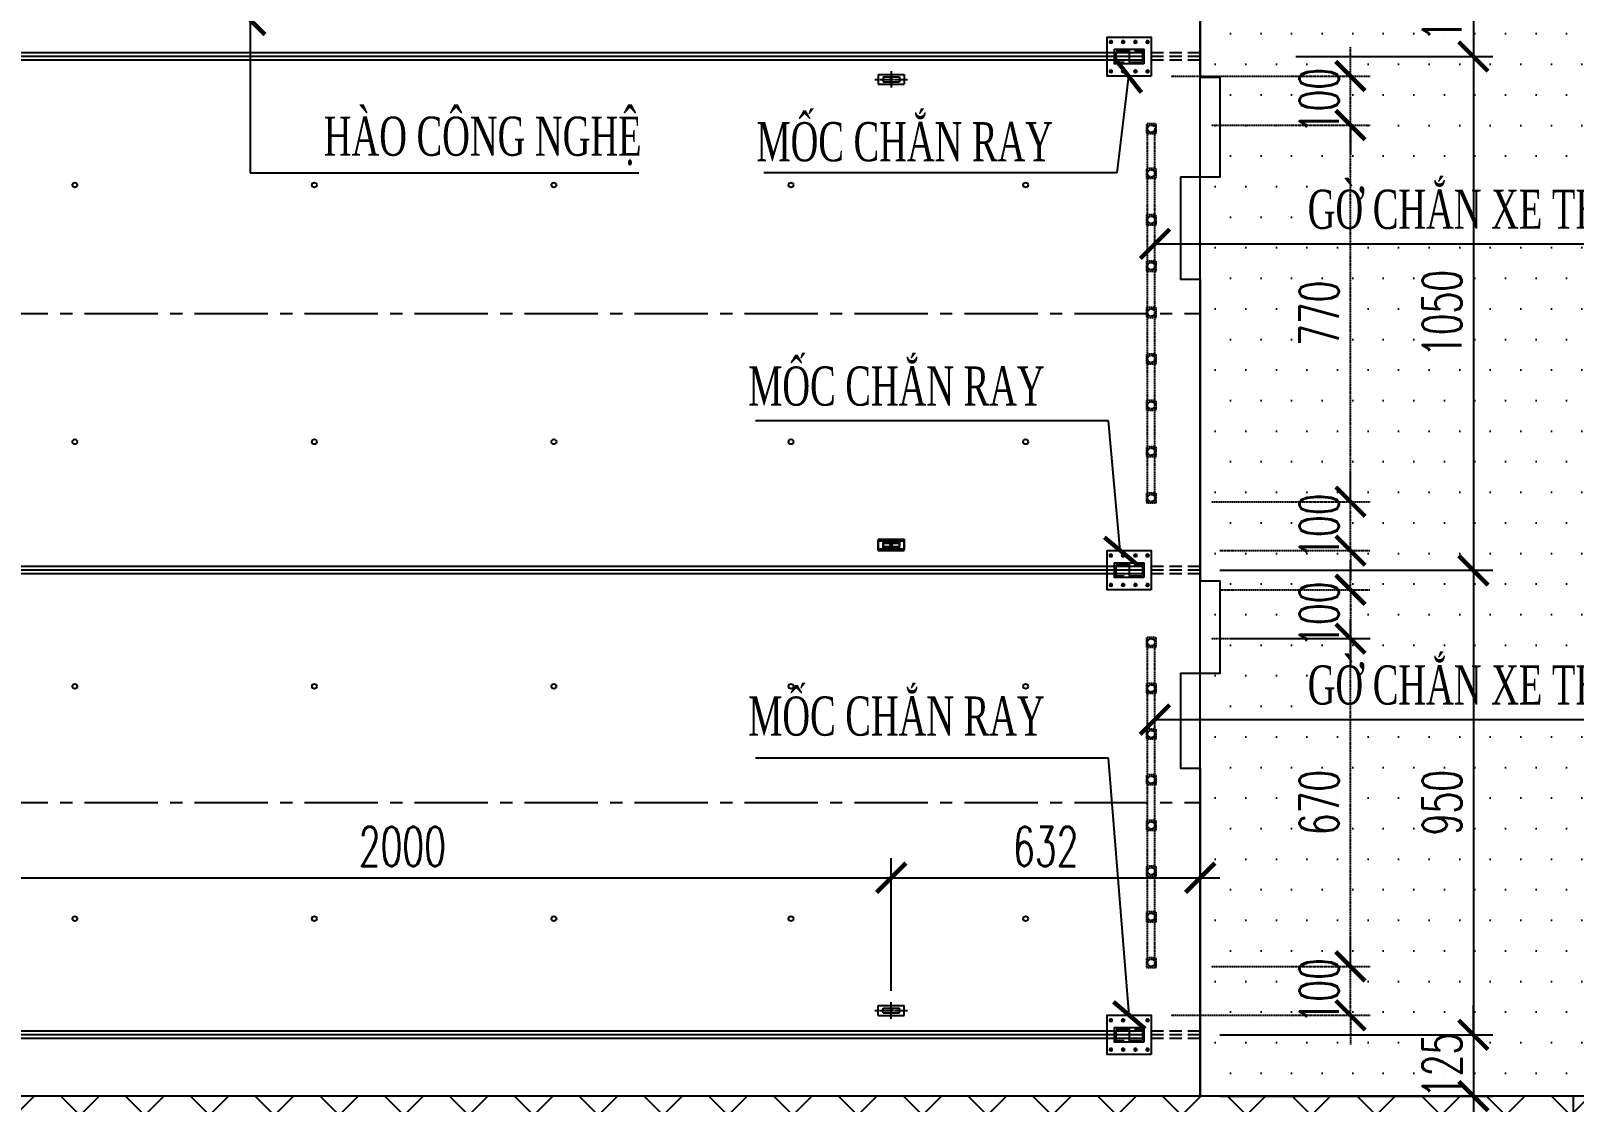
# Model space of a CAD drawing. Extents: x -64479 to 90650, y -38385 to 38270.
# Drawn here: x -30329 to -27172, y 22566 to 24756 of the extents above; entities that cross this region are included whole.
import ezdxf
from ezdxf.enums import TextEntityAlignment as Align

# ---------------------------------------------------------------- set-up
doc = ezdxf.new("R2010")
doc.units = 0
doc.header["$MEASUREMENT"] = 0
for name, pattern in [('CENTER', [2, 1.25, -0.25, 0.25, -0.25]), ('CENTER2', [1.125, 0.75, -0.125, 0.125, -0.125]), ('HIDDEN', [0.375, 0.25, -0.125])]:
    doc.linetypes.add(name, pattern=pattern)
doc.layers.get('0').update_dxf_attribs({"linetype": 'CONTINUOUS'})
for name, color, linetype in [('BORDER', 2, 'CONTINUOUS'), ('Bu long', 21, 'CONTINUOUS'), ('CENTER', 9, 'CENTER2'), ('COBAN', 2, 'CONTINUOUS'), ('Dam', 4, 'CONTINUOUS'), ('DIMENSION', 4, 'CONTINUOUS'), ('HAOCN', 11, 'CONTINUOUS'), ('HIDDEN', 4, 'HIDDEN'), ('MANH', 5, 'CONTINUOUS'), ('TEXT', 3, 'CONTINUOUS'), ('TIM', 8, 'CENTER')]:
    doc.layers.add(name, color=color, linetype=linetype)
doc.styles.add('DIM', font='romans.shx', dxfattribs={"width": 0.65})
doc.styles.add('THUONG', font='vntimeh.shx')
doc.dimstyles.new('400.Ph', dxfattribs={"dimscale": 400, "dimtxt": 0.2, "dimasz": 0.15, "dimexe": 0.1, "dimexo": 0.1, "dimgap": 0.06, "dimtad": 1, "dimdec": 0, "dimzin": 0, "dimdsep": 46, "dimtxsty": 'DIM', "dimblk": 'ARCHTICK', "dimcen": 0.15, "dimdle": 0.1, "dimclrd": 256, "dimclre": 7, "dimclrt": 6, "dimadec": 0, "dimazin": 0, "dimtfac": 1, "dimtdec": 0, "dimtix": 1, "dimtmove": 0, "dimatfit": 3, "dimldrblk": 'ARCHTICK', "dimfxl": 1, "dimtolj": 1, "dimtzin": 0, "dimarcsym": 0})

# ---------------------------------------------------------------- blocks, each defined once
blk = doc.blocks.new('Bulong M32 (mb)')
at = {"layer": 'Bu long'}
blk.add_lwpolyline([(28, 0), (14, 24), (-14, 24), (-28, 0), (-14, -24), (14, -24)], close=True, dxfattribs=at)
for radius in [23.9, 16, 14.5]:
    blk.add_circle((0, 0), radius, dxfattribs=at)
at = {"layer": 'TIM', "ltscale": 25}
for p, q in [((0, -39), (0, 39)), ((-39, 0), (39, 0))]:
    blk.add_line(p, q, dxfattribs=at)
blk = doc.blocks.new('_ArchTick')
at = {"color": 0, "linetype": 'ByBlock', "const_width": 0.15}
blk.add_lwpolyline([(-0.5, -0.5), (0.5, 0.5)], dxfattribs=at)
blk = doc.blocks.new('*D60')
at = {"layer": 'DIMENSION', "lineweight": -2}
blk.add_line((-27378.2, 24938.2), (-27378.2, 24663.2), dxfattribs=at)
at = {"layer": 'DIMENSION', "color": 7, "lineweight": -2}
for p, q in [((-27741.4, 24898.2), (-27338.2, 24898.2)), ((-27741.4, 24703.2), (-27338.2, 24703.2))]:
    blk.add_line(p, q, dxfattribs=at)
at = {"layer": 'DIMENSION', "lineweight": -2, "xscale": 60, "yscale": 60, "zscale": 60}
for p, rotation in [((-27378.2, 24898.2), 90), ((-27378.2, 24703.2), 270)]:
    blk.add_blockref('_ArchTick', p, dxfattribs=dict(at, rotation=rotation))
at = {"layer": 'DIMENSION', "color": 6, "insert": (-27442.2, 24800.7), "char_height": 80, "attachment_point": 5, "rotation": 90, "style": 'DIM'}
blk.add_mtext('\\A1;195', dxfattribs=at)
blk = doc.blocks.new('*D61')
at = {"layer": 'DIMENSION', "lineweight": -2}
blk.add_line((-27378.2, 24743.2), (-27378.2, 23612.9), dxfattribs=at)
at = {"layer": 'DIMENSION', "color": 7, "lineweight": -2}
for p, q in [((-27741.4, 24703.2), (-27338.2, 24703.2)), ((-27897.1, 23652.9), (-27338.2, 23652.9))]:
    blk.add_line(p, q, dxfattribs=at)
at = {"layer": 'DIMENSION', "lineweight": -2, "xscale": 60, "yscale": 60, "zscale": 60}
for p, rotation in [((-27378.2, 24703.2), 90), ((-27378.2, 23652.9), 270)]:
    blk.add_blockref('_ArchTick', p, dxfattribs=dict(at, rotation=rotation))
at = {"layer": 'DIMENSION', "color": 6, "insert": (-27442.2, 24178), "char_height": 80, "attachment_point": 5, "rotation": 90, "style": 'DIM'}
blk.add_mtext('\\A1;1050', dxfattribs=at)
blk = doc.blocks.new('*D62')
at = {"layer": 'DIMENSION', "lineweight": -2}
blk.add_line((-27378.2, 23692.9), (-27378.2, 22663.2), dxfattribs=at)
at = {"layer": 'DIMENSION', "color": 7, "lineweight": -2}
for p, q in [((-27741.4, 23652.9), (-27338.2, 23652.9)), ((-27897.1, 22703.2), (-27338.2, 22703.2))]:
    blk.add_line(p, q, dxfattribs=at)
at = {"layer": 'DIMENSION', "lineweight": -2, "xscale": 60, "yscale": 60, "zscale": 60}
for p, rotation in [((-27378.2, 23652.9), 90), ((-27378.2, 22703.2), 270)]:
    blk.add_blockref('_ArchTick', p, dxfattribs=dict(at, rotation=rotation))
at = {"layer": 'DIMENSION', "color": 6, "insert": (-27442.2, 23178), "char_height": 80, "attachment_point": 5, "rotation": 90, "style": 'DIM'}
blk.add_mtext('\\A1;950', dxfattribs=at)
blk = doc.blocks.new('A$C0CED391A')
at = {"layer": 'COBAN'}
for p, q in [((0, 30), (80, 30)), ((0, 30), (0, 0)), ((15, 22.5), (65, 22.5)), ((15, 22.5), (15, 7.5)), ((15, 7.5), (65, 7.5)), ((65, 22.5), (65, 7.5)), ((80, 30), (80, 0)), ((0, 0), (80, 0)), ((0, -1395), (80, -1395)), ((0, -1395), (0, -1425)), ((15, -1402.5), (65, -1402.5)), ((15, -1402.5), (15, -1417.5)), ((15, -1417.5), (65, -1417.5)), ((65, -1402.5), (65, -1417.5)), ((80, -1395), (80, -1425)), ((0, -1425), (80, -1425))]:
    blk.add_line(p, q, dxfattribs=at)
for centre in [(40, 15), (40, -1410)]:
    blk.add_circle(centre, 3, dxfattribs=at)
blk = doc.blocks.new('CDCQC')
at = {"layer": 'TIM'}
for p, q in [((-46167.7, 21315.9), (-46100.4, 21315.9)), ((-46167.7, 21315.9), (-46100.4, 21315.9)), ((-46134.1, 21332.8), (-46134.1, 21298.9)), ((-46134.1, 21332.8), (-46134.1, 21298.9)), ((-46134.1, 19395.4), (-46134.1, 19429.3)), ((-46167.7, 19412.4), (-46100.4, 19412.4))]:
    blk.add_line(p, q, dxfattribs=at)
at = {"layer": 'COBAN', "xscale": 0.6666666666569654, "yscale": 0.6666666666569654, "zscale": 0.6666666666666666}
blk.add_blockref('A$C0CED391A', (-46160.7, 21305.9), dxfattribs=at)
blk.add_blockref('A$C0CED391A', (-46160.7, 21305.9), dxfattribs=at)
at = {"layer": 'COBAN', "xscale": -0.6666666666569654, "yscale": 0.6666666666569654, "zscale": 0.6666666666666666, "rotation": 180}
blk.add_blockref('A$C0CED391A', (-46160.7, 19422.4), dxfattribs=at)
blk = doc.blocks.new('*D311')
at = {"layer": 'DIMENSION', "color": 7, "lineweight": -2}
for p, q in [((-30569.1, 22803), (-30569.1, 23064.4)), ((-28569.1, 22798), (-28569.1, 23064.4))]:
    blk.add_line(p, q, dxfattribs=at)
at = {"layer": 'DIMENSION', "lineweight": -2}
blk.add_line((-30609.1, 23024.4), (-28529.1, 23024.4), dxfattribs=at)
at = {"layer": 'DIMENSION', "lineweight": -2, "xscale": 60, "yscale": 60, "zscale": 60, "rotation": 180}
blk.add_blockref('_ArchTick', (-30569.1, 23024.4), dxfattribs=at)
at = {"layer": 'DIMENSION', "lineweight": -2, "xscale": 60, "yscale": 60, "zscale": 60}
blk.add_blockref('_ArchTick', (-28569.1, 23024.4), dxfattribs=at)
at = {"layer": 'DIMENSION', "color": 6, "insert": (-29569.1, 23088.4), "char_height": 80, "attachment_point": 5, "style": 'DIM'}
blk.add_mtext('\\A1;2000', dxfattribs=at)
blk = doc.blocks.new('*D313')
at = {"layer": 'DIMENSION', "color": 7, "lineweight": -2}
for p, q in [((-28569.1, 22793), (-28569.1, 23064.4)), ((-27937.1, 22793), (-27937.1, 23064.4))]:
    blk.add_line(p, q, dxfattribs=at)
at = {"layer": 'DIMENSION', "lineweight": -2}
blk.add_line((-28609.1, 23024.4), (-27897.1, 23024.4), dxfattribs=at)
at = {"layer": 'DIMENSION', "lineweight": -2, "xscale": 60, "yscale": 60, "zscale": 60, "rotation": 180}
blk.add_blockref('_ArchTick', (-28569.1, 23024.4), dxfattribs=at)
at = {"layer": 'DIMENSION', "lineweight": -2, "xscale": 60, "yscale": 60, "zscale": 60}
blk.add_blockref('_ArchTick', (-27937.1, 23024.4), dxfattribs=at)
at = {"layer": 'DIMENSION', "color": 6, "insert": (-28253.1, 23088.4), "char_height": 80, "attachment_point": 5, "style": 'DIM'}
blk.add_mtext('\\A1;632', dxfattribs=at)
blk = doc.blocks.new('lokhi')
at = {"layer": 'MANH'}
blk.add_circle((-15085, 0), 5, dxfattribs=at)
blk = doc.blocks.new('*D405')
at = {"layer": 'DIMENSION', "lineweight": -2}
for p, q in [((-27378.2, 22703.2), (-27378.2, 22763.2)), ((-27378.2, 22703.2), (-27378.2, 22578.2)), ((-27378.2, 22578.2), (-27378.2, 22518.2))]:
    blk.add_line(p, q, dxfattribs=at)
at = {"layer": 'DIMENSION', "color": 7, "lineweight": -2}
for p, q in [((-27897.1, 22703.2), (-27338.2, 22703.2)), ((-27897.1, 22578.2), (-27338.2, 22578.2))]:
    blk.add_line(p, q, dxfattribs=at)
at = {"layer": 'DIMENSION', "lineweight": -2, "xscale": 60, "yscale": 60, "zscale": 60}
for p, rotation in [((-27378.2, 22703.2), 270), ((-27378.2, 22578.2), 90)]:
    blk.add_blockref('_ArchTick', p, dxfattribs=dict(at, rotation=rotation))
at = {"layer": 'DIMENSION', "color": 6, "insert": (-27442.2, 22640.7), "char_height": 80, "attachment_point": 5, "rotation": 90, "style": 'DIM'}
blk.add_mtext('\\A1;125', dxfattribs=at)
blk = doc.blocks.new('*D413')
at = {"layer": 'HIDDEN', "lineweight": -2}
for p, q in [((-27629.6, 22843.2), (-27629.6, 22903.2)), ((-27629.6, 22743.2), (-27629.6, 22843.2)), ((-27629.6, 22743.2), (-27629.6, 22683.2))]:
    blk.add_line(p, q, dxfattribs=at)
at = {"layer": 'HIDDEN', "color": 7, "lineweight": -2}
for p, q in [((-27914.6, 22843.2), (-27589.6, 22843.2)), ((-27997.1, 22743.2), (-27589.6, 22743.2))]:
    blk.add_line(p, q, dxfattribs=at)
at = {"layer": 'HIDDEN', "lineweight": -2, "xscale": 60, "yscale": 60, "zscale": 60}
for p, rotation in [((-27629.6, 22843.2), 270), ((-27629.6, 22743.2), 90)]:
    blk.add_blockref('_ArchTick', p, dxfattribs=dict(at, rotation=rotation))
at = {"layer": 'HIDDEN', "color": 6, "insert": (-27693.6, 22793.2), "char_height": 80, "attachment_point": 5, "rotation": 90, "style": 'DIM'}
blk.add_mtext('\\A1;100', dxfattribs=at)
blk = doc.blocks.new('*D414')
at = {"layer": 'HIDDEN', "lineweight": -2}
for p, q in [((-27629.6, 23613.2), (-27629.6, 23673.2)), ((-27629.6, 23613.2), (-27629.6, 23513.2)), ((-27629.6, 23513.2), (-27629.6, 23453.2))]:
    blk.add_line(p, q, dxfattribs=at)
at = {"layer": 'HIDDEN', "color": 7, "lineweight": -2}
for p, q in [((-27897.1, 23613.2), (-27589.6, 23613.2)), ((-27914.6, 23513.2), (-27589.6, 23513.2))]:
    blk.add_line(p, q, dxfattribs=at)
at = {"layer": 'HIDDEN', "lineweight": -2, "xscale": 60, "yscale": 60, "zscale": 60}
for p, rotation in [((-27629.6, 23613.2), 270), ((-27629.6, 23513.2), 90)]:
    blk.add_blockref('_ArchTick', p, dxfattribs=dict(at, rotation=rotation))
at = {"layer": 'HIDDEN', "color": 6, "insert": (-27693.6, 23563.2), "char_height": 80, "attachment_point": 5, "rotation": 90, "style": 'DIM'}
blk.add_mtext('\\A1;100', dxfattribs=at)
blk = doc.blocks.new('*D415')
at = {"layer": 'HIDDEN', "lineweight": -2}
blk.add_line((-27629.6, 22803.2), (-27629.6, 23553.2), dxfattribs=at)
at = {"layer": 'HIDDEN', "color": 7, "lineweight": -2}
for p, q in [((-27874.6, 23513.2), (-27589.6, 23513.2)), ((-27914.6, 22843.2), (-27589.6, 22843.2))]:
    blk.add_line(p, q, dxfattribs=at)
at = {"layer": 'HIDDEN', "lineweight": -2, "xscale": 60, "yscale": 60, "zscale": 60}
for p, rotation in [((-27629.6, 23513.2), 90), ((-27629.6, 22843.2), 270)]:
    blk.add_blockref('_ArchTick', p, dxfattribs=dict(at, rotation=rotation))
at = {"layer": 'HIDDEN', "color": 6, "insert": (-27693.6, 23178.2), "char_height": 80, "attachment_point": 5, "rotation": 90, "style": 'DIM'}
blk.add_mtext('\\A1;670', dxfattribs=at)
blk = doc.blocks.new('*D416')
at = {"layer": 'HIDDEN', "lineweight": -2}
for p, q in [((-27629.6, 23793.2), (-27629.6, 23853.2)), ((-27629.6, 23693.2), (-27629.6, 23793.2)), ((-27629.6, 23693.2), (-27629.6, 23633.2))]:
    blk.add_line(p, q, dxfattribs=at)
at = {"layer": 'HIDDEN', "color": 7, "lineweight": -2}
for p, q in [((-27914.6, 23793.2), (-27589.6, 23793.2)), ((-27897.1, 23693.2), (-27589.6, 23693.2))]:
    blk.add_line(p, q, dxfattribs=at)
at = {"layer": 'HIDDEN', "lineweight": -2, "xscale": 60, "yscale": 60, "zscale": 60}
for p, rotation in [((-27629.6, 23793.2), 270), ((-27629.6, 23693.2), 90)]:
    blk.add_blockref('_ArchTick', p, dxfattribs=dict(at, rotation=rotation))
at = {"layer": 'HIDDEN', "color": 6, "insert": (-27693.6, 23743.2), "char_height": 80, "attachment_point": 5, "rotation": 90, "style": 'DIM'}
blk.add_mtext('\\A1;100', dxfattribs=at)
blk = doc.blocks.new('*D417')
at = {"layer": 'HIDDEN', "lineweight": -2}
blk.add_line((-27629.6, 23753.2), (-27629.6, 24603.2), dxfattribs=at)
at = {"layer": 'HIDDEN', "color": 7, "lineweight": -2}
for p, q in [((-27914.6, 24563.2), (-27589.6, 24563.2)), ((-27914.6, 23793.2), (-27589.6, 23793.2))]:
    blk.add_line(p, q, dxfattribs=at)
at = {"layer": 'HIDDEN', "lineweight": -2, "xscale": 60, "yscale": 60, "zscale": 60}
for p, rotation in [((-27629.6, 24563.2), 90), ((-27629.6, 23793.2), 270)]:
    blk.add_blockref('_ArchTick', p, dxfattribs=dict(at, rotation=rotation))
at = {"layer": 'HIDDEN', "color": 6, "insert": (-27693.6, 24178.2), "char_height": 80, "attachment_point": 5, "rotation": 90, "style": 'DIM'}
blk.add_mtext('\\A1;770', dxfattribs=at)
blk = doc.blocks.new('*D418')
at = {"layer": 'HIDDEN', "lineweight": -2}
for p, q in [((-27629.6, 24663.2), (-27629.6, 24723.2)), ((-27629.6, 24563.2), (-27629.6, 24663.2)), ((-27629.6, 24563.2), (-27629.6, 24503.2))]:
    blk.add_line(p, q, dxfattribs=at)
at = {"layer": 'HIDDEN', "color": 7, "lineweight": -2}
for p, q in [((-27997.1, 24663.2), (-27589.6, 24663.2)), ((-27914.6, 24563.2), (-27589.6, 24563.2))]:
    blk.add_line(p, q, dxfattribs=at)
at = {"layer": 'HIDDEN', "lineweight": -2, "xscale": 60, "yscale": 60, "zscale": 60}
for p, rotation in [((-27629.6, 24663.2), 270), ((-27629.6, 24563.2), 90)]:
    blk.add_blockref('_ArchTick', p, dxfattribs=dict(at, rotation=rotation))
at = {"layer": 'HIDDEN', "color": 6, "insert": (-27693.6, 24613.2), "char_height": 80, "attachment_point": 5, "rotation": 90, "style": 'DIM'}
blk.add_mtext('\\A1;100', dxfattribs=at)

msp = doc.modelspace()

# ---------------------------------------------------------------- hatches: boundary and pattern name
at = {"layer": 'Dam'}
h = msp.add_hatch(dxfattribs=at)
h.set_pattern_fill('ANSI37', color=8, scale=750, style=0)
h.paths.add_polyline_path([(-22738.1, 22578.2), (-35456.2, 22578.2), (-35456.2, 22278.2), (-22738.1, 22278.2)])
h.paths.add_polyline_path([(-15077.1, 22278.2), (-15077.1, 22578.2), (-22738.1, 22578.2), (-22738.1, 22278.2)])
at = {"layer": 'DIMENSION'}
h = msp.add_hatch(dxfattribs=at)
h.set_pattern_fill('DOTS', color=8, scale=1000, style=0)
h.paths.add_polyline_path([(-24569.1, 24978.2), (-27937.1, 24978.2), (-27937.1, 24828.2), (-27934.1, 24828.2), (-27934.1, 24768.2), (-27937.1, 24768.2), (-27937.1, 22578.2), (-24569.1, 22578.2)])

# ---------------------------------------------------------------- linework, layer by layer
at = {"color": 1}
for p, q in [((-28082.1, 24718.2), (-28082.1, 24688.2)), ((-28082.1, 23668.2), (-28082.1, 23638.2)), ((-28082.1, 22718.2), (-28082.1, 22688.2))]:
    msp.add_line(p, q, dxfattribs=at)
for points in [[(-28037.1, 24663.2), (-28127.1, 24663.2), (-28127.1, 24743.2), (-28037.1, 24743.2)], [(-28052.1, 24688.2), (-28112.1, 24688.2), (-28112.1, 24718.2), (-28052.1, 24718.2)], [(-28037.1, 23613.2), (-28127.1, 23613.2), (-28127.1, 23693.2), (-28037.1, 23693.2)], [(-28052.1, 23638.2), (-28112.1, 23638.2), (-28112.1, 23668.2), (-28052.1, 23668.2)], [(-28037.1, 22663.2), (-28127.1, 22663.2), (-28127.1, 22743.2), (-28037.1, 22743.2)], [(-28052.1, 22688.2), (-28112.1, 22688.2), (-28112.1, 22718.2), (-28052.1, 22718.2)]]:
    msp.add_lwpolyline(points, close=True, dxfattribs=at)
at = {"layer": 'BORDER', "color": 1}
msp.add_line((-27937.1, 22578.2), (-27937.1, 24978.2), dxfattribs=at)
at = {"layer": 'BORDER'}
for p, q in [((-27173.1, 22578.2), (-33673.1, 22578.2)), ((-24134.1, 22578.2), (-30633.1, 22578.2)), ((-27173.1, 21318.2), (-27173.1, 22578.2))]:
    msp.add_line(p, q, dxfattribs=at)
msp.add_lwpolyline([(-27937.1, 24978.2), (-27937.1, 24661.2), (-27897.1, 24661.2), (-27897.1, 24456.7), (-27937.1, 24456.7), (-27937.1, 24456.7), (-27977.1, 24456.7), (-27977.1, 24248.2), (-27937.1, 24248.2), (-27937.1, 23631.2), (-27897.1, 23631.2), (-27897.1, 23441.7), (-27937.1, 23441.7), (-27937.1, 23441.7), (-27977.1, 23441.7), (-27977.1, 23248.2), (-27937.1, 23248.2), (-27937.1, 22578.2)], dxfattribs=at)
at = {"layer": 'CENTER', "color": 1}
for p, q in [((-28052.1, 24703.2), (-50379.1, 24703.2)), ((-28052.1, 23653.2), (-50379.1, 23653.2)), ((-28052.1, 22703.2), (-50379.1, 22703.2))]:
    msp.add_line(p, q, dxfattribs=at)
at = {"layer": 'CENTER', "ltscale": 200}
for p, q in [((-50469.1, 24178.2), (-27937.1, 24178.2)), ((-50469.1, 23178.2), (-27937.1, 23178.2))]:
    msp.add_line(p, q, dxfattribs=at)
at = {"layer": 'Dam'}
for p, q in [((-28029.6, 24320.3), (-26609, 24320.3)), ((-28029.6, 23347.7), (-26609, 23347.7))]:
    msp.add_line(p, q, dxfattribs=at)
at = {"layer": 'HAOCN'}
for p, q in [((-28052.1, 24710.7), (-50379.1, 24710.7)), ((-28052.1, 24695.7), (-50379.1, 24695.7)), ((-28052.1, 23660.7), (-50379.1, 23660.7)), ((-28052.1, 23645.7), (-50379.1, 23645.7)), ((-28052.1, 22710.7), (-50379.1, 22710.7)), ((-28052.1, 22695.7), (-50379.1, 22695.7))]:
    msp.add_line(p, q, dxfattribs=at)
at = {"layer": 'HIDDEN', "ltscale": 100}
for p, q in [((-28109.1, 24688.2), (-28109.1, 24718.2)), ((-28109.1, 24715.2), (-28055.1, 24715.2)), ((-28055.1, 24691.2), (-28109.1, 24691.2)), ((-28055.1, 24718.2), (-28055.1, 24688.2)), ((-27937.1, 24710.7), (-28037.1, 24710.7)), ((-27937.1, 24703.2), (-28037.1, 24703.2)), ((-27937.1, 24695.7), (-28037.1, 24695.7)), ((-28109.1, 23638.2), (-28109.1, 23668.2)), ((-28109.1, 23665.2), (-28055.1, 23665.2)), ((-28055.1, 23668.2), (-28055.1, 23638.2)), ((-27937.1, 23660.4), (-28037.1, 23660.4)), ((-27937.1, 23652.9), (-28037.1, 23652.9)), ((-28055.1, 23641.2), (-28109.1, 23641.2)), ((-27937.1, 23645.4), (-28037.1, 23645.4)), ((-28109.1, 22688.2), (-28109.1, 22718.2)), ((-28109.1, 22715.2), (-28055.1, 22715.2)), ((-28055.1, 22718.2), (-28055.1, 22688.2)), ((-27937.1, 22710.7), (-28037.1, 22710.7)), ((-27937.1, 22703.2), (-28037.1, 22703.2)), ((-28055.1, 22691.2), (-28109.1, 22691.2)), ((-27937.1, 22695.7), (-28037.1, 22695.7))]:
    msp.add_line(p, q, dxfattribs=at)
at = {"layer": 'HIDDEN'}
for p, q in [((-28045.4, 24563.2), (-28043.8, 24563.2)), ((-28044.6, 24562.4), (-28044.6, 24564)), ((-28028.8, 24563.2), (-28030.4, 24563.2)), ((-28029.6, 24562.4), (-28029.6, 24564)), ((-28045.4, 24548.2), (-28043.8, 24548.2)), ((-28044.6, 23800.7), (-28044.6, 24555.7)), ((-28044.6, 24549), (-28044.6, 24547.4)), ((-28028.8, 24548.2), (-28030.4, 24548.2)), ((-28029.6, 23800.7), (-28029.6, 24555.7)), ((-28029.6, 24549), (-28029.6, 24547.4)), ((-28045.4, 24471.8), (-28043.8, 24471.8)), ((-28044.6, 24471), (-28044.6, 24472.6)), ((-28028.8, 24471.8), (-28030.4, 24471.8)), ((-28029.6, 24471), (-28029.6, 24472.6)), ((-28045.4, 24456.8), (-28043.8, 24456.8)), ((-28044.6, 24457.6), (-28044.6, 24456)), ((-28028.8, 24456.8), (-28030.4, 24456.8)), ((-28029.6, 24457.6), (-28029.6, 24456)), ((-28045.4, 24377), (-28043.8, 24377)), ((-28044.6, 24376.2), (-28044.6, 24377.8)), ((-28028.8, 24377), (-28030.4, 24377)), ((-28029.6, 24376.2), (-28029.6, 24377.8)), ((-28045.4, 24362), (-28043.8, 24362)), ((-28044.6, 24362.8), (-28044.6, 24361.2)), ((-28028.8, 24362), (-28030.4, 24362)), ((-28029.6, 24362.8), (-28029.6, 24361.2)), ((-28045.4, 24282.2), (-28043.8, 24282.2)), ((-28044.6, 24281.4), (-28044.6, 24283)), ((-28028.8, 24282.2), (-28030.4, 24282.2)), ((-28029.6, 24281.4), (-28029.6, 24283)), ((-28045.4, 24267.2), (-28043.8, 24267.2)), ((-28044.6, 24268), (-28044.6, 24266.4)), ((-28028.8, 24267.2), (-28030.4, 24267.2)), ((-28029.6, 24268), (-28029.6, 24266.4)), ((-28045.4, 24187.4), (-28043.8, 24187.4)), ((-28044.6, 24186.6), (-28044.6, 24188.2)), ((-28028.8, 24187.4), (-28030.4, 24187.4)), ((-28029.6, 24186.6), (-28029.6, 24188.2)), ((-28045.4, 24172.4), (-28043.8, 24172.4)), ((-28044.6, 24173.2), (-28044.6, 24171.6)), ((-28028.8, 24172.4), (-28030.4, 24172.4)), ((-28029.6, 24173.2), (-28029.6, 24171.6)), ((-28045.4, 24092.6), (-28043.8, 24092.6)), ((-28044.6, 24091.8), (-28044.6, 24093.4)), ((-28028.8, 24092.6), (-28030.4, 24092.6)), ((-28029.6, 24091.8), (-28029.6, 24093.4)), ((-28045.4, 24077.6), (-28043.8, 24077.6)), ((-28044.6, 24078.4), (-28044.6, 24076.8)), ((-28028.8, 24077.6), (-28030.4, 24077.6)), ((-28029.6, 24078.4), (-28029.6, 24076.8)), ((-28045.4, 23997.8), (-28043.8, 23997.8)), ((-28044.6, 23997), (-28044.6, 23998.6)), ((-28028.8, 23997.8), (-28030.4, 23997.8)), ((-28029.6, 23997), (-28029.6, 23998.6)), ((-28045.4, 23982.8), (-28043.8, 23982.8)), ((-28044.6, 23983.6), (-28044.6, 23982)), ((-28028.8, 23982.8), (-28030.4, 23982.8)), ((-28029.6, 23983.6), (-28029.6, 23982)), ((-28045.4, 23903), (-28043.8, 23903)), ((-28044.6, 23902.2), (-28044.6, 23903.8)), ((-28028.8, 23903), (-28030.4, 23903)), ((-28029.6, 23902.2), (-28029.6, 23903.8)), ((-28045.4, 23888), (-28043.8, 23888)), ((-28044.6, 23888.8), (-28044.6, 23887.2)), ((-28028.8, 23888), (-28030.4, 23888)), ((-28029.6, 23888.8), (-28029.6, 23887.2)), ((-28045.4, 23808.2), (-28043.8, 23808.2)), ((-28044.6, 23807.4), (-28044.6, 23809)), ((-28028.8, 23808.2), (-28030.4, 23808.2)), ((-28029.6, 23807.4), (-28029.6, 23809)), ((-28045.4, 23793.2), (-28043.8, 23793.2)), ((-28044.6, 23794), (-28044.6, 23792.4)), ((-28028.8, 23793.2), (-28030.4, 23793.2)), ((-28029.6, 23794), (-28029.6, 23792.4)), ((-28045.4, 23513.2), (-28043.8, 23513.2)), ((-28045.4, 23498.2), (-28043.8, 23498.2)), ((-28044.6, 23512.4), (-28044.6, 23514)), ((-28044.6, 22850.7), (-28044.6, 23505.7)), ((-28044.6, 23499), (-28044.6, 23497.4)), ((-28028.8, 23513.2), (-28030.4, 23513.2)), ((-28028.8, 23498.2), (-28030.4, 23498.2)), ((-28029.6, 23512.4), (-28029.6, 23514)), ((-28029.6, 22850.7), (-28029.6, 23505.7)), ((-28029.6, 23499), (-28029.6, 23497.4)), ((-28045.4, 23419.1), (-28043.8, 23419.1)), ((-28045.4, 23404.1), (-28043.8, 23404.1)), ((-28044.6, 23418.3), (-28044.6, 23419.9)), ((-28044.6, 23404.9), (-28044.6, 23403.3)), ((-28028.8, 23419.1), (-28030.4, 23419.1)), ((-28028.8, 23404.1), (-28030.4, 23404.1)), ((-28029.6, 23418.3), (-28029.6, 23419.9)), ((-28029.6, 23404.9), (-28029.6, 23403.3)), ((-28045.4, 23325.7), (-28043.8, 23325.7)), ((-28045.4, 23310.7), (-28043.8, 23310.7)), ((-28044.6, 23324.9), (-28044.6, 23326.5)), ((-28044.6, 23311.5), (-28044.6, 23309.9)), ((-28028.8, 23325.7), (-28030.4, 23325.7)), ((-28028.8, 23310.7), (-28030.4, 23310.7)), ((-28029.6, 23324.9), (-28029.6, 23326.5)), ((-28029.6, 23311.5), (-28029.6, 23309.9)), ((-28045.4, 23232.3), (-28043.8, 23232.3)), ((-28045.4, 23217.3), (-28043.8, 23217.3)), ((-28044.6, 23231.5), (-28044.6, 23233.1)), ((-28044.6, 23218.1), (-28044.6, 23216.5)), ((-28028.8, 23232.3), (-28030.4, 23232.3)), ((-28028.8, 23217.3), (-28030.4, 23217.3)), ((-28029.6, 23231.5), (-28029.6, 23233.1)), ((-28029.6, 23218.1), (-28029.6, 23216.5)), ((-28045.4, 23138.9), (-28043.8, 23138.9)), ((-28045.4, 23123.9), (-28043.8, 23123.9)), ((-28044.6, 23138.1), (-28044.6, 23139.7)), ((-28044.6, 23124.7), (-28044.6, 23123.1)), ((-28028.8, 23138.9), (-28030.4, 23138.9)), ((-28028.8, 23123.9), (-28030.4, 23123.9)), ((-28029.6, 23138.1), (-28029.6, 23139.7)), ((-28029.6, 23124.7), (-28029.6, 23123.1)), ((-28044.6, 23044.6), (-28044.6, 23046.3)), ((-28029.6, 23044.6), (-28029.6, 23046.3)), ((-28045.4, 23045.4), (-28043.8, 23045.4)), ((-28045.4, 23030.4), (-28043.8, 23030.4)), ((-28044.6, 23031.3), (-28044.6, 23029.6)), ((-28028.8, 23045.4), (-28030.4, 23045.4)), ((-28028.8, 23030.4), (-28030.4, 23030.4)), ((-28029.6, 23031.3), (-28029.6, 23029.6)), ((-28045.4, 22952), (-28043.8, 22952)), ((-28044.6, 22951.2), (-28044.6, 22952.8)), ((-28028.8, 22952), (-28030.4, 22952)), ((-28029.6, 22951.2), (-28029.6, 22952.8)), ((-28045.4, 22937), (-28043.8, 22937)), ((-28044.6, 22937.8), (-28044.6, 22936.2)), ((-28028.8, 22937), (-28030.4, 22937)), ((-28029.6, 22937.8), (-28029.6, 22936.2)), ((-28045.4, 22858.2), (-28043.8, 22858.2)), ((-28044.6, 22857.4), (-28044.6, 22859)), ((-28028.8, 22858.2), (-28030.4, 22858.2)), ((-28029.6, 22857.4), (-28029.6, 22859)), ((-28045.4, 22843.2), (-28043.8, 22843.2)), ((-28044.6, 22844), (-28044.6, 22842.4)), ((-28028.8, 22843.2), (-28030.4, 22843.2)), ((-28029.6, 22844), (-28029.6, 22842.4))]:
    msp.add_line(p, q, dxfattribs=at)
for points in [[(-28047.1, 24545.7), (-28027.1, 24545.7), (-28027.1, 24565.7), (-28047.1, 24565.7)], [(-28047.1, 24454.3), (-28027.1, 24454.3), (-28027.1, 24474.3), (-28047.1, 24474.3)], [(-28047.1, 24359.5), (-28027.1, 24359.5), (-28027.1, 24379.5), (-28047.1, 24379.5)], [(-28047.1, 24264.7), (-28027.1, 24264.7), (-28027.1, 24284.7), (-28047.1, 24284.7)], [(-28047.1, 24169.9), (-28027.1, 24169.9), (-28027.1, 24189.9), (-28047.1, 24189.9)], [(-28047.1, 24075.1), (-28027.1, 24075.1), (-28027.1, 24095.1), (-28047.1, 24095.1)], [(-28047.1, 23980.3), (-28027.1, 23980.3), (-28027.1, 24000.3), (-28047.1, 24000.3)], [(-28047.1, 23885.5), (-28027.1, 23885.5), (-28027.1, 23905.5), (-28047.1, 23905.5)], [(-28047.1, 23790.7), (-28027.1, 23790.7), (-28027.1, 23810.7), (-28047.1, 23810.7)], [(-28047.1, 23495.7), (-28027.1, 23495.7), (-28027.1, 23515.7), (-28047.1, 23515.7)], [(-28047.1, 23401.6), (-28027.1, 23401.6), (-28027.1, 23421.6), (-28047.1, 23421.6)], [(-28047.1, 23308.2), (-28027.1, 23308.2), (-28027.1, 23328.2), (-28047.1, 23328.2)], [(-28047.1, 23214.8), (-28027.1, 23214.8), (-28027.1, 23234.8), (-28047.1, 23234.8)], [(-28047.1, 23121.4), (-28027.1, 23121.4), (-28027.1, 23141.4), (-28047.1, 23141.4)], [(-28047.1, 23027.9), (-28027.1, 23027.9), (-28027.1, 23047.9), (-28047.1, 23047.9)], [(-28047.1, 22934.5), (-28027.1, 22934.5), (-28027.1, 22954.5), (-28047.1, 22954.5)], [(-28047.1, 22840.7), (-28027.1, 22840.7), (-28027.1, 22860.7), (-28047.1, 22860.7)]]:
    msp.add_lwpolyline(points, close=True, dxfattribs=at)
for centre in [(-28037.1, 24555.7), (-28037.1, 24464.3), (-28037.1, 24369.5), (-28037.1, 24274.7), (-28037.1, 24179.9), (-28037.1, 24085.1), (-28037.1, 23990.3), (-28037.1, 23895.5), (-28037.1, 23800.7), (-28037.1, 23505.7), (-28037.1, 23505.7), (-28037.1, 23411.6), (-28037.1, 23411.6), (-28037.1, 23318.2), (-28037.1, 23318.2), (-28037.1, 23224.8), (-28037.1, 23224.8), (-28037.1, 23131.4), (-28037.1, 23131.4), (-28037.1, 23037.9), (-28037.1, 23037.9), (-28037.1, 22944.5), (-28037.1, 22944.5), (-28037.1, 22850.7), (-28037.1, 22850.7), (-28037.1, 22850.7)]:
    msp.add_circle(centre, 7.5, dxfattribs=at)

# ---------------------------------------------------------------- block references
at = {"layer": 'Bu long', "xscale": -0.1000000000000227, "zscale": 0.1}
for p, yscale in [((-28119.6, 24733.2), 0.1), ((-28094.6, 24733.2), 0.1), ((-28069.6, 24733.2), 0.1), ((-28044.6, 24733.2), 0.1), ((-28119.6, 24673.2), 0.1), ((-28094.6, 24673.2), 0.1), ((-28069.6, 24673.2), 0.1), ((-28044.6, 24673.2), 0.1), ((-28119.6, 23683.2), 0.1000000000000227), ((-28094.6, 23683.2), 0.1000000000000227), ((-28069.6, 23683.2), 0.1000000000000227), ((-28044.6, 23683.2), 0.1000000000000227), ((-28119.6, 23623.2), 0.1000000000000227), ((-28094.6, 23623.2), 0.1000000000000227), ((-28069.6, 23623.2), 0.1000000000000227), ((-28044.6, 23623.2), 0.1000000000000227), ((-28119.6, 22733.2), 0.1), ((-28094.6, 22733.2), 0.1), ((-28069.6, 22733.2), 0.1), ((-28044.6, 22733.2), 0.1), ((-28119.6, 22673.2), 0.1), ((-28094.6, 22673.2), 0.1), ((-28069.6, 22673.2), 0.1), ((-28044.6, 22673.2), 0.1)]:
    msp.add_blockref('Bulong M32 (mb)', p, dxfattribs=dict(at, yscale=yscale))
at = {"layer": 'DIMENSION'}
msp.add_blockref('CDCQC', (17565, 3340.7), dxfattribs=at)
at = {"layer": 'DIMENSION', "rotation": 180}
for p in [(-45324.1, 24440.7), (-44834.1, 24440.7), (-44344.1, 24440.7), (-43859.1, 24440.7), (-43379.1, 24440.7), (-45324.1, 23915.7), (-44834.1, 23915.7), (-44344.1, 23915.7), (-43859.1, 23915.7), (-43379.1, 23915.7), (-45324.1, 23415.7), (-44834.1, 23415.7), (-44344.1, 23415.7), (-43859.1, 23415.7), (-43379.1, 23415.7), (-45324.1, 22940.7), (-44834.1, 22940.7), (-44344.1, 22940.7), (-43859.1, 22940.7), (-43379.1, 22940.7)]:
    msp.add_blockref('lokhi', p, dxfattribs=at)

# ---------------------------------------------------------------- texts
at = {"layer": 'TEXT', "style": 'THUONG', "width": 0.65}
for s, p in [('hµo c«ng nghÖ', (-29404.8, 24542.8)), ('mèc ch¾n ray', (-28541.4, 24542.8)), ('gê ch¾n xe thÐp èng %%c150', (-27177.1, 24403.6)), ('mèc ch¾n ray', (-28558.3, 24043.3)), ('gê ch¾n xe thÐp èng %%c150', (-27177.1, 23431.1)), ('mèc ch¾n ray', (-28558.3, 23368.6))]:
    msp.add_text(s, height=80, dxfattribs=at).set_placement(p, align=Align.MIDDLE)

# ---------------------------------------------------------------- dimensions: what is measured, and where the dimension line sits
at = {"layer": 'DIMENSION'}
for base, p1, p2, picture, middle in [((-27378.2, 24703.2), (-27781.4, 24898.2), (-27781.4, 24703.2), '*D60', (-27442.2, 24800.7)), ((-27378.2, 23652.9), (-27781.4, 24703.2), (-27937.1, 23652.9), '*D61', (-27442.2, 24178)), ((-27378.2, 22703.2), (-27781.4, 23652.9), (-27937.1, 22703.2), '*D62', (-27442.2, 23178)), ((-27378.2, 22578.2), (-27937.1, 22703.2), (-27937.1, 22578.2), '*D405', (-27442.2, 22640.7))]:
    dim = msp.add_linear_dim(base=base, p1=p1, p2=p2, angle=90, dimstyle='400.Ph', override={"dimtmove": 1}, dxfattribs=at)
    dim.commit()
    dim.dimension.update_dxf_attribs({"geometry": picture, "text_midpoint": middle})
dim = msp.add_linear_dim(base=(-28569.1, 23024.4), p1=(-30569.1, 22763), p2=(-28569.1, 22758), dimstyle='400.Ph', override={"dimtmove": 1}, dxfattribs=at)
dim.commit()
dim.dimension.update_dxf_attribs({"geometry": '*D311', "text_midpoint": (-29569.1, 23088.4)})
dim = msp.add_linear_dim(base=(-27937.1, 23024.4), p1=(-28569.1, 22753), p2=(-27937.1, 22753), dimstyle='400.Ph', dxfattribs=at)
dim.commit()
dim.dimension.update_dxf_attribs({"geometry": '*D313', "text_midpoint": (-28253.1, 23088.4)})
at = {"layer": 'HIDDEN'}
for base, p1, p2, picture, middle in [((-27629.6, 24663.2), (-27954.6, 24563.2), (-28037.1, 24663.2), '*D418', (-27693.6, 24613.2)), ((-27629.6, 24563.2), (-27954.6, 23793.2), (-27954.6, 24563.2), '*D417', (-27693.6, 24178.2))]:
    dim = msp.add_linear_dim(base=base, p1=p1, p2=p2, angle=90, dimstyle='400.Ph', override={"dimtmove": 1}, dxfattribs=at)
    dim.commit()
    dim.dimension.update_dxf_attribs({"geometry": picture, "text_midpoint": middle})
for base, p1, p2, picture, middle in [((-27629.6, 23793.2), (-27937.1, 23693.2), (-27954.6, 23793.2), '*D416', (-27693.6, 23743.2)), ((-27629.6, 23513.2), (-27937.1, 23613.2), (-27954.6, 23513.2), '*D414', (-27693.6, 23563.2)), ((-27629.6, 23513.2), (-27954.6, 22843.2), (-27914.6, 23513.2), '*D415', (-27693.6, 23178.2)), ((-27629.6, 22843.2), (-28037.1, 22743.2), (-27954.6, 22843.2), '*D413', (-27693.6, 22793.2))]:
    dim = msp.add_linear_dim(base=base, p1=p1, p2=p2, angle=90, dimstyle='400.Ph', dxfattribs=at)
    dim.commit()
    dim.dimension.update_dxf_attribs({"geometry": picture, "text_midpoint": middle})

# ---------------------------------------------------------------- leaders
at = {"layer": 'DIMENSION'}
for points in [[(-29880.4, 24778.2), (-29880.4, 24465.8), (-29085.7, 24465.8)], [(-28083.5, 24663.2), (-28107.7, 24465.8), (-28829.7, 24465.8)], [(-28029.6, 24320.3), (-27816.9, 24320.3), (-26775.3, 24320.3)], [(-28100.4, 23693.2), (-28124.6, 23958.4), (-28846.7, 23958.4)], [(-28029.6, 23347.7), (-27816.9, 23347.7), (-26775.3, 23347.7)], [(-28082.1, 22743.2), (-28124.6, 23268.9), (-28846.7, 23268.9)]]:
    msp.add_leader(points, dimstyle='400.Ph', override={"dimgap": 0.06, "dimtad": 0}, dxfattribs=at)

doc.saveas('drawing.dxf')
